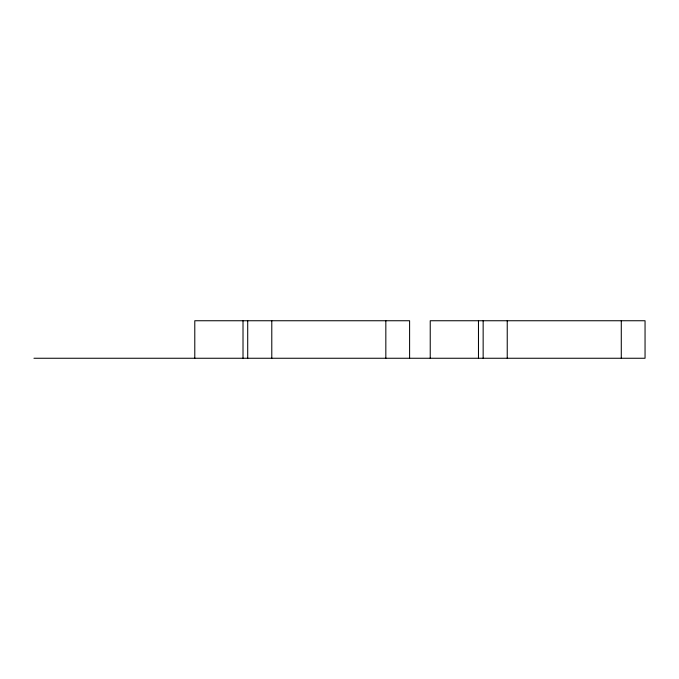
<?xml version="1.0" encoding="UTF-8"?>
<svg xmlns="http://www.w3.org/2000/svg" width="679" height="679" viewBox="0 0 679 679"><rect width="100%" height="100%" fill="white"/><g stroke="black" fill="none" stroke-linecap="round" stroke-linejoin="round"><path stroke-width="1.02" d="M33.95 358.257L645.05 358.257L645.05 320.743L430.231 320.743L430.231 358.257M621.285 320.743L621.285 358.257M507.238 320.743L507.238 358.257M483.151 320.743L483.151 358.257M478.466 320.743L478.466 358.257M409.598 358.257L409.598 320.743L194.788 320.743L194.788 358.257M385.833 320.743L385.833 358.257M271.787 320.743L271.787 358.257M247.708 320.743L247.708 358.257M243.014 320.743L243.014 358.257"/></g></svg>
